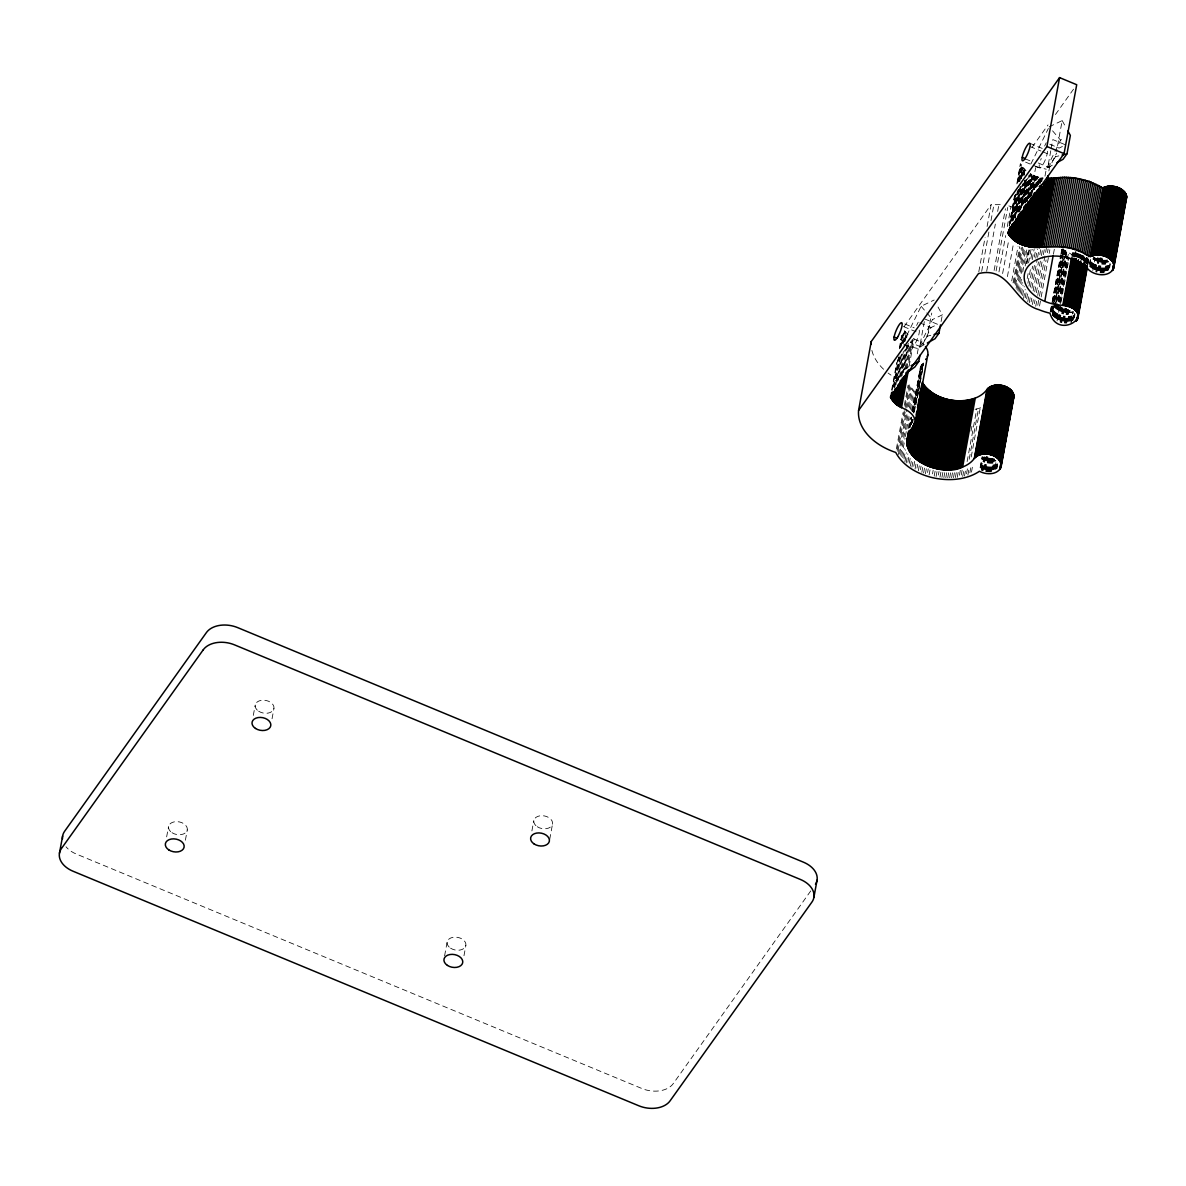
<?xml version="1.0" encoding="UTF-8"?>
<svg xmlns="http://www.w3.org/2000/svg" width="1186" height="1186" viewBox="0 0 1186 1186"><rect width="100%" height="100%" fill="white"/><g stroke="black" fill="none" stroke-linecap="round" stroke-linejoin="round"><path stroke-width="0.75" stroke-dasharray="5 3.75" d="M900.174 355.667L895.534 380.958L903.421 369.913L908.595 341.746M1032.487 195.082L1023.562 201.531L1031.449 190.486L1035.63 167.715M1049.15 126.843L1062.182 120.587L1056.518 151.452M166.648 836.856L168.545 826.523M185.387 840.207L187.284 829.874M253.315 715.395L255.212 705.062M272.054 718.746L273.951 708.413M444.602 955.812L447.137 942.025M463.978 955.708L465.876 945.375M531.906 830.912L533.804 820.564M549.696 839.421L552.543 823.914M891.679 389.838L896.675 362.634M899.329 348.121L901.671 335.43M892.02 390.535L897.669 359.699M899.67 348.817L902.338 334.304M893.058 387.585L898.706 356.764M900.367 347.691L903.376 331.368M893.799 386.458L899.121 357.446M901.123 346.564L904.117 330.242L908.624 335.327M894.244 387.14L899.566 358.113M904.562 330.924L902.235 343.614L899.121 342.205M894.718 387.807L900.708 355.163M903.035 342.457L905.037 331.576M895.904 384.827L901.568 354.006M903.554 343.125L905.555 332.243M897.12 381.848L902.116 354.644M904.77 340.145L906.104 332.881M898.039 380.662L903.361 351.649M905.363 340.767L906.682 333.518M899.314 377.667L904.31 350.463M906.638 337.758L907.305 334.141M900.293 376.451L905.289 349.247M900.975 377.044L906.638 346.208M902.012 375.799L907.675 344.978M903.421 372.73L908.402 345.541M904.844 369.647L909.499 344.266M905.956 368.357L910.952 341.153M906.771 368.861L912.108 339.848M912.938 340.323L907.942 367.527L903.421 369.913M909.143 366.178L914.124 338.974L913.264 338.514M896.394 448.812L903.05 412.55M904.384 405.286L908.046 385.346M897.105 450.131L904.755 408.429M905.096 406.605L909.084 384.842L917.193 394.745M897.876 451.436L909.87 386.147M898.395 454.535L906.727 409.2M907.053 407.391L910.715 387.437M917.282 353.828L918.231 348.61L932.522 319.553L942.336 314.839L937.429 305.944M899.655 454.001L906.979 414.092M908.313 406.842L911.634 388.711M924.25 344.652L919.639 347.187L924.339 321.569M900.634 455.246L907.957 415.352M909.291 408.103L912.627 389.957M901.686 456.477L905.022 438.346M905.348 436.537L906.341 431.096M906.682 429.273L909.01 416.582M910.344 409.333L913.665 391.187M902.798 457.692L904.473 448.619M908.12 428.665L910.122 417.783M911.456 410.534L914.791 392.403M909.173 427.716L911.144 417.175M912.167 411.394L920.41 367.2L923.494 361.819L914.11 413.039M909.469 427.82L911.204 417.65M912.464 411.498L920.766 366.296M903.984 458.863L905.644 449.805M909.573 427.642L911.634 417.161M912.568 411.334L921.166 365.421M909.973 427.761L911.649 417.709M921.611 364.562L912.968 411.438L921.774 364.265M910.7 424.647L911.797 418.673M911.233 423.802L911.975 419.651M913.235 412.921L922.293 363.435M911.352 424.558L912.39 418.984M913.694 411.868L922.678 362.901M919.639 347.187L927.511 336.142L931.751 313.074M911.471 424.766L912.553 418.836M913.813 412.076L922.871 362.605M904.874 461.843L906.549 452.77M913.872 412.876L923.286 362.101M912.612 422.972L913.339 419.103M915.948 404.841L917 399.148M917.282 397.592L918.335 391.899M918.601 390.327L923.597 363.124M917.46 397.681L918.453 392.24M918.779 390.416L919.832 384.62M920.114 383.167L923.494 364.665M906.178 462.97L907.839 453.897M907.853 462.243L908.861 456.803M909.262 463.311L910.255 457.87M910.388 466.157L911.708 458.908M911.886 467.151L913.22 459.901M913.769 466.306L914.777 460.865M941.106 321.525L942.336 314.839M915.043 469.033L916.037 463.593M917.015 468.099L917.667 464.482M918.349 470.753L919.358 465.312M920.41 469.745L921.077 466.113M921.818 472.31L922.827 466.869M923.612 473.021L924.606 467.58M925.421 473.688L926.414 468.248M927.585 472.488L928.253 468.87M929.112 474.874L930.12 469.434M932.507 473.896L933.16 470.264M934.183 476.135L935.176 470.694M936.095 476.52L937.103 471.079M938.363 475.052L939.03 471.42M939.979 477.143L940.972 471.702M978.791 271.802L985.106 237.333M987.108 226.452L991.111 204.689L1002.541 204.644M941.921 477.38L942.914 471.939M943.863 477.558L944.857 472.117M981.682 271.386L988.991 231.492M990.992 220.611L993.987 204.288M945.805 477.691L946.799 472.25M947.747 477.765L948.741 472.325M986.678 271.253L995.336 224.11M997.663 211.404L998.997 204.155M949.675 477.78L950.668 472.339M951.587 477.75L952.595 472.31M953.5 477.661L954.493 472.221M955.382 477.528L956.376 472.087M994.12 270.423L1005.432 208.751M957.25 477.335L958.244 471.895M996.092 270.942L1007.744 207.461M959.43 475.275L960.423 469.834M961.253 474.978L962.246 469.537M998.983 271.905L1005.639 235.629M1007.299 226.57L1010.961 206.616L1008.085 205.652M962.706 476.446L964.04 469.196M971.023 431.111L972.031 425.67M1009.167 225.592L1014.371 196.342M1016.817 183.889L1020.36 163.698L1025.994 170.695M1009.286 225.844L1014.949 195.008M1017.277 182.318L1020.597 164.172M1009.419 226.081L1015.068 195.245M1017.529 182.792L1020.731 164.424M1010.353 222.924L1015.335 195.734M1017.677 183.029L1020.998 164.898M1010.487 223.176L1015.809 194.148M1018.137 181.458L1021.146 165.136M964.47 476.046L965.804 468.796M967.124 461.547L976.775 408.948L981.845 407.45M1010.961 221.589L1015.957 194.385M1018.285 181.695L1021.279 165.373M1011.599 220.255L1016.269 194.86M1018.922 180.346L1021.591 165.847M1011.762 220.477L1016.417 195.097M1019.085 180.583L1021.754 166.084M1011.925 220.715L1017.247 191.702M1019.248 180.821L1021.902 166.307M1002.615 273.536L1008.604 240.891M1012.266 221.174L1017.914 190.353M1019.589 181.28L1022.08 166.544M1012.77 219.603L1018.092 190.575M1019.752 181.517L1022.421 167.004M1012.948 219.825L1018.27 190.813M1020.597 178.108L1022.599 167.241M966.531 473.792L967.524 468.351M969.184 459.279L978.509 408.503M1013.126 220.047L1018.789 189.226M1020.79 178.345L1022.792 167.463M1013.318 220.285L1018.982 189.449M1020.968 178.567L1022.969 167.686M1013.837 218.684L1019.174 189.671M1021.161 178.789L1023.162 167.908M1014.371 217.097L1019.367 189.893M1021.695 177.203L1023.355 168.13M1014.564 217.32L1020.227 186.484M1022.228 175.617L1023.562 168.353M1014.771 217.542L1020.434 186.706M1022.436 175.824L1023.755 168.575M967.88 475.097L969.214 467.847M971.215 456.966L980.199 407.999M1014.979 217.764L1020.642 186.928M1022.643 176.047L1023.963 168.797M1015.186 217.972L1020.85 187.151M1023.177 174.446L1024.185 169.005M1016.402 212.754L1021.072 187.358M1023.399 174.668L1024.393 169.227M1016.624 212.961L1021.62 185.757M1023.607 174.876L1024.615 169.435M1017.173 211.36L1021.843 185.98M1023.829 175.098L1024.837 169.657M1017.41 211.582L1022.065 186.187M1024.067 175.306L1025.06 169.865M969.866 472.74L970.86 467.299M1017.632 211.79L1022.628 184.586M1017.87 211.998L1023.192 182.97M1018.107 212.19L1023.429 183.178M1018.67 210.589L1023.666 183.385M1018.922 210.782L1023.918 183.578M1019.174 210.989L1024.823 180.153M971.467 472.147L972.802 464.897M1007.418 276.605L1013.407 243.96M1019.426 211.182L1025.075 180.361M1019.678 211.375L1025.327 180.554M1020.257 209.759L1025.593 180.746M1020.85 208.143L1026.187 179.116M1021.116 208.321L1026.439 179.308M1022.05 204.881L1026.705 179.501M1022.317 205.074L1026.987 179.679M1022.599 205.252L1027.595 178.048M1023.207 203.621L1027.877 178.048M1023.488 203.799L1028.143 178.404M1023.77 203.977L1029.092 174.965M1024.378 202.332L1029.374 175.128M1024.674 202.509L1029.67 175.306M1024.956 202.673L1029.952 175.469M1025.253 202.836L1030.293 173.66M1025.549 203.014L1030.575 173.823M1026.187 201.353L1030.871 173.986M1011.717 280.919L1018.033 246.466M1026.483 201.516L1031.168 174.149M1026.779 201.664L1031.479 174.312M1027.091 201.828L1031.776 174.461M1028.069 198.344L1032.087 174.624M1028.381 198.492L1032.398 174.772M1013.052 282.95L1019.708 246.673M1028.692 198.64L1032.695 174.92M1029.329 196.965L1033.021 175.068M1029.656 197.113L1033.332 175.217M980.11 467.61L982.112 456.743M1014.089 282.52L1020.42 248.067M1029.967 197.247L1033.643 175.35M980.348 467.758L982.349 456.877M1030.619 195.571L1033.97 175.484M980.822 468.01L982.823 457.129M1014.801 283.839L1021.457 247.563M1030.945 195.705L1034.281 175.617M981.311 468.233L983.313 457.351M1031.271 195.838L1034.607 175.75M1031.598 195.957L1034.933 175.884M981.474 470.264L984.143 455.765M1015.587 285.144L1022.569 247.059M1032.932 190.649L1035.259 176.017M981.978 470.471L984.647 455.958M1033.599 188.945L1035.586 176.136M1033.925 189.063L1035.927 176.254M982.497 470.664L985.166 456.15M1016.105 288.242L1023.429 248.348M1034.266 189.182L1036.253 176.373M983.031 470.842L985.685 456.328M1034.592 189.3L1036.594 176.492M1035.259 187.596L1036.92 176.595M983.891 469.196L986.218 456.506M1017.025 289.517L1024.348 249.609M1035.6 187.699L1037.261 176.714M1035.941 187.803L1037.602 176.818M984.424 469.345L986.752 456.654M1036.623 186.083L1037.943 176.922M984.973 469.478L987.301 456.788M1036.964 186.187L1038.284 177.025M1018.003 290.763L1025.668 249.06M985.522 469.612L987.849 456.906M1037.305 186.276L1038.625 177.114M1037.987 184.556L1038.966 177.203M985.729 471.524L988.398 457.025M1038.328 184.645L1039.307 177.307M1019.056 291.993L1021.383 279.303M1022.717 272.039L1027.046 248.467M1038.669 184.734L1039.662 177.396M986.278 471.613L988.946 457.114M1039.351 183L1040.003 177.47M986.841 471.702L989.495 457.188M1039.707 183.074L1040.359 177.559M1040.048 183.148L1040.7 177.633M987.389 471.761L990.058 457.262M1020.168 293.209L1022.169 282.327M1025.164 266.005L1028.158 249.683M1040.404 183.222L1041.056 177.707M1041.086 181.473L1041.397 177.781M987.953 471.806L990.606 457.307M1026.409 263.5L1029.063 248.986M1041.441 181.547L1042.109 177.915L1043.517 178.152M988.501 471.85L991.17 457.336M1041.797 181.606L1042.464 177.974M1021.354 294.38L1023.014 285.322M1027.002 263.559L1029.67 249.045M989.065 471.865L991.718 457.351M989.613 471.865L992.267 457.366M990.162 471.85L992.815 457.351M1022.584 295.536L1024.244 286.478M1028.573 262.892L1031.242 248.393M990.695 471.835L993.364 457.322M1044.985 176.151L1046.26 169.198L1054.206 153.053M991.244 471.791L993.572 459.086M992.104 469.923L994.105 459.041M1023.548 298.487L1025.208 289.414M1027.209 278.532L1028.544 271.283M1030.871 258.578L1032.532 249.52M1052.278 165.225L1047.668 167.76L1050.811 150.592M1051.122 148.902L1052.842 139.592L1065.695 144.914M992.623 469.849L994.624 458.967M993.142 469.76L994.817 460.687M993.66 469.656L995.321 460.583M1025.223 297.76L1026.231 292.319M1027.891 283.261L1030.886 266.939M1032.22 259.675L1034.207 248.808M1048.869 170.932L1049.477 167.656L1056.682 152.979M994.164 469.537L995.825 460.479M994.98 467.595L996.314 460.346M995.128 469.271L996.462 462.006M1026.631 298.828L1027.625 293.387M1028.959 286.137L1032.621 266.183M1034.281 257.125L1035.615 249.861M995.603 469.107L996.937 461.858M996.062 468.93L997.396 461.68M996.507 468.752L997.5 463.311M996.937 468.544L997.604 464.927M1027.758 301.674L1029.077 294.424M1030.412 287.175L1034.414 265.412M1035.734 258.148L1037.409 249.09M1047.668 167.76L1055.54 156.715L1056.192 153.216M1029.255 302.667L1030.249 297.226M1031.924 288.168L1037.246 259.141M1037.572 257.332L1039.247 248.274M1031.138 301.822L1031.805 298.19M1033.139 290.941L1038.462 261.928M1039.796 254.664L1040.789 249.223M1032.413 304.55L1033.406 299.109M1034.741 291.86L1041.056 257.406M1041.397 255.583L1042.731 248.334M1034.385 303.616L1035.037 299.999M1036.371 292.734L1043.028 256.472M1043.369 254.664L1044.362 249.223M1035.719 306.27L1037.394 297.212M1037.72 295.388L1046.378 248.245M1037.78 305.262L1039.099 298.012M1039.44 296.189L1046.096 259.927M1047.431 252.662L1048.098 249.045M1039.529 306.018L1040.863 298.768M1041.189 296.945L1048.839 255.242M1049.18 253.419L1049.847 249.801M1053.42 254.204L1054.428 248.763M1050.218 311.962L1051.893 302.504M1052.234 301.466L1060.595 255.168M1060.892 254.308L1061.87 248.482M1050.663 311.295L1051.938 303.66M1052.278 301.852L1060.981 255.079M1061.322 253.27L1061.93 249.253M1050.855 312.081L1052.412 302.623M1052.842 301.2L1061.07 255.464M1061.5 254.041L1062.404 248.215M1051.3 310.643L1052.634 303.394M1052.975 301.585L1060.625 259.867M1061.959 252.618L1062.626 248.986M1051.448 311.029L1052.115 307.411M1053.45 300.147L1060.773 260.253M1062.107 253.003L1062.76 249.371M1051.611 311.414L1053.287 302.341M1053.613 300.532L1061.93 255.198M1062.271 253.374L1062.938 249.757M1051.804 311.785L1053.465 302.726M1053.805 300.918L1062.122 255.568M1062.448 253.76L1063.457 248.319M1052.012 312.17L1053.672 303.097M1053.998 301.288L1062.33 255.954M1062.656 254.13L1063.664 248.689M1052.56 310.732L1053.894 303.468M1054.235 301.659L1062.552 256.324M1062.878 254.501L1063.886 249.06L1052.412 315.076M1052.486 312.911L1054.146 303.838M1054.473 302.03L1062.804 256.695M1063.13 254.871L1064.124 249.431M1052.694 315.446L1064.687 250.157M1053.005 315.787L1063.99 255.939M1064.316 254.13L1064.984 250.498L1072.959 255.212L1082.21 255.687L1081.543 259.319M1053.316 316.128L1055.659 303.438M1055.985 301.629L1064.302 256.295M1064.643 254.471L1065.31 250.854M1053.657 316.469L1055.985 303.779M1056.326 301.956L1064.643 256.621M1064.984 254.812L1065.651 251.18M1054.013 316.795L1056.341 304.105M1056.682 302.297L1066.006 251.506M1054.384 317.122L1066.377 251.832M1054.784 317.433L1066.763 252.144M1055.184 317.729L1066.496 256.072M1055.599 318.026L1058.268 303.512M1058.594 301.704L1066.911 256.369M1056.029 318.308L1058.698 303.809M1059.024 301.985L1067.356 256.65M1056.474 318.589L1059.142 304.076M1059.469 302.267L1068.467 253.3M1056.934 318.841L1068.26 257.184M1057.067 320.902L1068.719 257.436M1057.882 319.33L1069.209 257.673M1058.386 319.553L1060.714 306.863M1058.876 319.775L1061.218 307.07M1059.394 319.968L1061.722 307.278M1059.913 320.161L1062.241 307.471M1071.803 256.28L1072.47 252.662M1060.106 322.147L1062.775 307.634M1072.366 256.309L1073.033 252.692M1060.64 322.31L1063.308 307.797M1072.915 256.354L1073.582 252.737M1061.173 322.459L1063.842 307.945M1073.478 256.413L1074.145 252.796M1061.722 322.592L1064.391 308.078M1074.027 256.487L1074.694 252.87M1062.597 320.887L1064.924 308.197M1074.575 256.576L1075.583 251.136M1063.145 320.991L1065.488 308.301M1075.139 256.68L1076.132 251.239M1063.709 321.08L1066.036 308.39M1075.687 256.799L1076.339 253.167M1064.257 321.154L1066.585 308.464M1076.221 256.932L1076.888 253.3M1064.479 323.037L1067.148 308.523M1076.769 257.08L1077.422 253.448M1065.043 323.081L1067.697 308.568M1077.303 257.243L1077.955 253.611M1065.591 323.111L1068.26 308.597M1077.822 257.421L1078.489 253.789M1066.14 323.111L1068.808 308.612M1078.341 257.599L1079.008 253.982M1066.688 323.111L1069.031 310.421M1078.86 257.807L1079.512 254.175M1067.578 321.287L1069.564 310.406M1079.349 258.014L1080.016 254.382M1068.112 321.258L1070.113 310.376M1079.853 258.237L1080.505 254.619M1068.66 321.213L1070.321 312.14M1080.327 258.474L1080.995 254.857M1069.179 321.139L1070.854 312.081M1080.802 258.726L1081.469 255.109M1069.713 321.065L1071.373 312.007M1081.024 259.408L1081.691 255.776M1081.261 258.993L1081.928 255.361M1070.217 320.976L1071.892 311.903M1081.706 259.26L1082.373 255.642M1070.736 320.872L1072.396 311.799M1082.047 259.215L1082.714 255.583M1082.136 259.541L1082.803 255.924M1070.899 322.562L1072.885 311.681M1082.551 259.082L1083.203 255.464M1082.551 259.838L1083.218 256.22M1071.388 322.429L1073.374 311.547M1082.951 260.149L1083.619 256.517M1072.188 320.457L1073.523 313.208M1072.663 320.294L1073.997 313.045M1083.648 260.46L1084.315 256.828M1083.722 260.772L1084.389 257.154M1073.108 320.116L1074.442 312.867M1083.737 262.921L1085.071 255.657M1073.893 318.115L1074.887 312.674M1084.078 263.248L1085.205 256.458M1074.308 317.922L1074.976 314.29M1084.627 261.691L1085.294 258.074L1084.73 261.78M1084.716 263.292L1085.709 257.851M1085.101 263.07L1086.317 257.051M1086.495 257.392L1085.486 262.832L1086.584 257.421M1085.827 263.218L1086.85 257.14M1086.198 262.314L1087.058 258.148M1086.598 262.15L1087.206 258.415M1086.524 263.559L1087.784 257.095M1087.947 257.481L1086.613 264.73L1088.096 257.525M1087.013 264.463L1088.214 258.251M1087.399 264.463L1088.318 258.637M1087.681 264.582L1088.674 259.141M1087.814 264.567L1088.837 258.741M1089.4 263.944L1090.067 260.327M1089.741 264.285L1090.735 258.844M1089.756 266.435L1091.09 259.185M1090.127 266.761L1091.461 259.512M1090.512 267.072L1091.832 259.823M1090.912 267.384L1092.232 260.119M1091.313 267.68L1092.988 258.607M1091.743 267.962L1093.744 257.08M1092.187 268.244L1094.189 257.362M1092.647 268.51L1094.634 257.629M1092.78 270.571L1095.108 257.881M1093.581 269L1095.582 258.118M1094.07 269.222L1096.072 258.355M1094.574 269.444L1096.576 258.563M1095.078 269.652L1097.08 258.77M1095.597 269.845L1097.925 257.154M1095.79 271.831L1098.458 257.332M1096.324 271.994L1098.977 257.495M1096.857 272.157L1099.526 257.644M1097.732 270.482L1100.059 257.777M1098.28 270.601L1100.608 257.911M1098.829 270.704L1101.157 258.014M1099.378 270.808L1101.705 258.103M1099.941 270.882L1102.268 258.192M1100.163 272.75L1102.817 258.251M1100.712 272.81L1103.039 260.105M1101.275 272.839L1103.603 260.149M1101.824 272.854L1104.151 260.164M1102.372 272.869L1104.7 260.164M1102.921 272.854L1105.248 260.149M1103.469 272.824L1105.797 260.134M1104.003 272.78L1106.33 260.09M1104.863 270.912L1106.864 260.031M1105.396 270.838L1107.398 259.956M1105.915 270.749L1107.576 261.691M1106.419 270.645L1108.08 261.587M1106.923 270.541L1108.584 261.469M1107.413 270.408L1108.747 263.144M1107.902 270.26L1109.221 263.01M1108.361 270.097L1109.696 262.847M1109.162 268.11L1110.155 262.669M1109.607 267.932L1110.274 264.3M920.41 367.2L919.447 372.789L920.662 379.194M902.961 343.214L921.122 306.27L934.153 300.014M916.6 325.438L918.201 322.192M924.813 319.004L937.666 324.341L931.054 327.514L921.448 347.068L910.196 342.413M1030.99 163.801L1048.365 128.459M1044.629 146.026L1046.23 142.765M1054.991 151.437L1060.551 140.141L1063.827 138.569M904.073 326.669L991.111 204.689M1032.057 147.301L1048.009 124.96M1055.451 114.523L1073.523 89.187M810.75 890.908L673.233 1083.633A23.794 16.1 10.4 0 1 641.952 1088.54L76.2 853.994A23.794 16.1 10.4 0 1 66.016 846.804M895.534 380.958L898.514 378.808M1031.449 190.486L1034.518 188.796M1062.389 146.501L1059.083 148.087L1049.447 144.099M1055.54 156.715L1058.816 155.885M927.511 336.142L930.788 335.312M975.025 409.348L976.775 408.948M1035.556 166.663L1046.26 169.198M903.954 345.245L918.231 348.61M914.124 338.974L919.506 341.346A19.969 13.52 10.4 0 1 923.835 344.622M1029.7 143.239L1042.197 148.413M1030.026 146.515L1040.967 151.052M1042.524 151.704L1047.208 153.646M1038.224 162.986L1049.477 167.656M1025.267 158.85L1031.523 161.444M1025.593 162.141L1031.835 164.735M1033.406 165.373L1039.662 167.967M919.802 322.844L931.054 327.514M904.799 323.956L914.169 327.84M903.554 326.595L916.052 331.769M900.367 339.581L908.179 342.813M903.806 344.148L911.619 347.394M1010.961 206.616L1018.196 210.545M1052.575 130.831L1060.551 140.141M921.122 306.27L925.688 311.592M926.815 312.911L932.522 319.553M1062.182 120.587L1066.273 127.999M1047.371 151.23A9.518 2.12 -67.5 0 1 1042.138 165.877A9.518 2.12 -67.5 0 1 1040.078 161.756M1040.626 160.14A9.518 2.12 -67.5 0 1 1041.264 158.479M919.18 330.079A9.518 2.12 -67.5 0 1 917.015 339.833A9.518 2.12 -67.5 0 1 911.752 347.424A9.518 2.12 -67.5 0 1 912.597 339.552M898.573 379.505A55.549 37.596 10.4 0 1 888.062 373.027M883.6 369.261A55.549 37.596 10.4 0 1 871.666 349.44M171.985 832.676A9.518 6.449 10.4 0 0 187.225 830.111A9.518 6.449 10.4 0 0 174.52 821.794A9.518 6.449 10.4 0 0 171.985 832.676M537.243 826.716A9.518 6.449 10.4 0 0 552.483 824.166A9.518 6.449 10.4 0 0 539.778 815.849A9.518 6.449 10.4 0 0 537.243 826.716M450.576 948.177A9.518 6.449 10.4 0 0 465.816 945.613A9.518 6.449 10.4 0 0 453.111 937.296A9.518 6.449 10.4 0 0 450.576 948.177M258.652 711.215A9.518 6.449 10.4 0 0 273.892 708.665A9.518 6.449 10.4 0 0 261.187 700.348A9.518 6.449 10.4 0 0 258.652 711.215"/><path stroke-width="1.5" d="M1046.704 178.478L1064.391 177.277L1074.071 177.826L1089.282 181.384L1102.802 187.922L1108.777 186.143L1115.922 186.78L1120.933 188.87L1124.936 192.414L1126.611 196.194L1126.151 199.945M1001.177 466.409C1001.206 453.615 980.096 449.494 973.498 459.516A35.699 24.165 10.4 0 1 962.632 467.017C940.735 478.996 888.373 454.89 913.635 427.509A19.969 13.52 10.4 0 0 906.86 410.252L896.69 404.826L890.345 397.088L978.45 273.61C1009.746 265.812 1013.585 302.549 1038.862 309.65A49.975 33.831 10.4 0 0 1049.936 313.193C1058.861 342.532 1101.483 310.154 1060.981 305.158A35.699 24.165 10.4 0 1 1027.402 267.324A35.699 24.165 10.4 0 1 1087.295 268.258C1093.403 276.308 1111.623 278.161 1114.054 266.272C1113.847 260.609 1108.243 257.006 1103.276 255.687C1100.282 254.901 1097.094 254.738 1094.041 255.375C1088.422 258.8 1084.078 251.936 1078.445 250.958C1057.037 239.869 1022.569 258.207 1007.715 232.604L1064.064 153.631L1076.71 84.725L1059.572 77.609L871.221 341.568L858.575 410.489A55.549 37.596 10.4 0 0 895.726 452.444C902.383 465.001 915.518 472.754 928.786 476.683A34.023 23.038 10.4 0 0 931.84 477.513C944.634 480.523 958.421 480.523 970.815 475.779A49.975 33.831 10.4 0 0 979.458 471.242C986.189 475.067 998.434 475.141 1001.177 466.409L1013.822 397.488C1013.852 384.694 992.741 380.573 986.144 390.594A35.699 24.165 10.4 0 1 975.277 398.096C956.983 404.604 933.056 399.311 922.159 382.381M1022.139 157.56L1022.08 157.99A9.518 2.12 -67.5 0 0 1027.046 155.069A9.518 2.12 -67.5 0 0 1029.211 143.284A9.518 2.12 -67.5 0 0 1022.228 157.115L1025.267 158.85M59.463 853.223L62.621 835.997M890.686 397.784L891.679 392.344M891.057 398.466L892.05 393.026M891.457 399.148L892.791 391.899M891.916 399.83L893.236 392.581M892.391 400.497L894.051 391.424M892.91 401.15L895.237 388.459M893.458 401.802L895.786 389.097M894.036 402.425L896.705 387.926M894.659 403.047L897.98 384.916M895.297 403.655L898.958 383.701M895.979 404.248L900.307 380.676M896.69 404.826L901.345 379.431M897.417 405.375L902.413 378.171M898.187 405.923L903.51 376.911M898.973 406.442L904.636 375.606M899.789 406.946L906.104 372.493M900.619 407.435L907.275 371.159M901.479 407.895L908.476 369.81M813.878 897.417L817.05 880.19M907.423 372.36L914.866 366.993L918.794 361.463L919.936 355.266M906.801 441.37L908.491 431.556M906.816 442.467L908.802 431.437M906.89 443.401L908.817 431.778M906.993 444.246L909.321 430.399M907.053 444.602L909.336 431.645M907.231 445.565L909.81 430.592M907.394 446.188L910.062 431.674M907.483 446.529L910.477 430.207M907.675 447.152L910.67 430.829M907.779 447.493L911.115 429.362M908.016 448.115L911.678 428.161M908.135 448.456L911.797 428.502M908.535 449.405L912.864 425.833M908.832 450.028L913.161 426.441M908.995 450.354L913.991 423.15M909.336 450.962L914.317 423.758M919.654 394.745L920.306 391.113M909.499 451.303L914.495 424.099M916.155 415.026L916.822 411.394M917.49 407.776L919.15 398.704M919.817 395.071L921.818 384.19M909.87 451.896L922.515 382.989M910.062 452.222L927.808 354.747M910.463 452.83L923.108 383.908M910.67 453.156L923.316 384.234M911.1 453.734L923.746 384.827M911.322 454.06L923.968 385.139M911.797 454.638L924.443 385.717M912.034 454.95L924.68 386.043M912.523 455.513L925.169 386.606M912.775 455.824L925.436 386.918M913.309 456.388L925.955 387.481M913.576 456.699L926.222 387.778M914.139 457.233L926.785 388.326M914.421 457.544L927.067 388.623M914.999 458.063L927.645 389.156M915.295 458.359L927.941 389.453M927.333 342.962L935.028 338.736L938.956 333.222L940.498 324.86M915.903 458.878L928.564 389.972M916.229 459.175L928.875 390.253M916.867 459.679L929.513 390.757M917.193 459.946L929.839 391.039M917.845 460.435L930.506 391.528M918.186 460.717L930.832 391.795M918.883 461.191L931.529 392.269M919.224 461.443L931.885 392.536M919.936 461.903L932.596 392.996M920.306 462.155L932.952 393.248M921.033 462.599L933.693 393.693M921.418 462.851L934.064 393.93M922.174 463.266L934.82 394.36M922.56 463.504L935.205 394.597M923.331 463.904L935.976 394.997M923.731 464.141L936.377 395.22M924.517 464.512L937.162 395.605M924.917 464.734L937.577 395.827M925.732 465.105L938.393 396.183M926.147 465.297L938.793 396.391M926.978 465.653L939.623 396.732M927.408 465.846L940.053 396.925M928.253 466.172L940.898 397.251M928.668 466.35L941.328 397.443M929.527 466.647L942.188 397.74M929.972 466.824L942.618 397.918M930.847 467.106L943.493 398.185M931.277 467.269L943.923 398.348M932.166 467.521L944.812 398.615M932.611 467.669L945.257 398.763M933.501 467.907L946.146 399M933.96 468.04L946.606 399.133M934.865 468.248L947.51 399.341M935.309 468.381L947.955 399.474M936.228 468.574L948.874 399.652M936.673 468.678L949.334 399.771M937.592 468.841L950.238 399.934M938.052 468.944L950.698 400.038M938.971 469.093L951.632 400.171M939.445 469.182L952.091 400.26M940.365 469.285L953.01 400.379M940.824 469.374L953.47 400.453M941.758 469.448L954.404 400.542M942.218 469.523L954.863 400.601M943.137 469.582L955.783 400.675M943.611 469.641L956.257 400.72M944.352 469.715L957.176 400.764M944.99 469.715L957.636 400.809M945.45 469.73L958.095 400.824M945.909 469.73L958.555 400.809M947.288 469.745L959.934 400.824M948.667 469.715L961.312 400.809M950.016 469.656L962.676 400.749M951.365 469.567L964.025 400.646M952.699 469.419L965.345 400.512M954.018 469.256L966.664 400.334M955.323 469.033L967.969 400.127M956.598 468.796L969.244 399.875M957.858 468.514L970.504 399.593M959.089 468.188L971.734 399.267M960.304 467.833L972.95 398.911M961.475 467.447L974.121 398.526M962.632 467.017L975.277 398.096M1008.219 233.568L1008.886 229.951M1008.352 233.805L1009.019 230.188M1008.485 234.042L1009.494 228.616M1008.782 234.517L1010.116 227.267M1008.945 234.754L1010.264 227.504M1009.093 234.991L1010.428 227.742M1009.256 235.228L1010.591 227.979M1009.597 235.688L1011.095 226.393M1009.775 235.925L1011.777 225.043M1009.953 236.147L1011.954 225.266M1010.131 236.37L1012.473 223.68M1010.324 236.607L1012.651 223.902M1010.516 236.829L1012.844 224.124M1010.709 237.052L1013.037 224.347M1010.917 237.274L1013.57 222.76M1011.109 237.496L1013.778 222.983M1011.317 237.704L1013.986 223.205M1011.525 237.926L1014.519 221.604M1011.747 238.134L1014.742 221.826M1011.969 238.356L1014.964 222.034M1012.192 238.564L1015.512 220.433M1012.414 238.771L1016.076 218.832M1012.636 238.994L1016.298 219.039M1012.874 239.187L1016.535 219.247M1013.111 239.394L1016.773 219.454M1013.348 239.602L1017.351 217.839M1013.6 239.809L1017.588 218.046M1013.837 240.002L1018.507 214.607M1014.089 240.195L1018.759 214.814M974.314 458.448L986.96 389.542M1014.341 240.402L1019.011 215.007M974.566 458.122L987.478 388.904M1014.608 240.595L1019.604 213.391M975.114 457.514L987.76 388.608M1014.86 240.788L1019.856 213.584M975.411 457.218L988.057 388.311M1015.127 240.966L1020.123 213.762M975.737 456.936L988.383 388.03M976.078 456.669L988.724 387.763M1015.394 241.158L1020.716 212.146M1015.661 241.336L1020.998 212.324M976.419 456.417L989.08 387.496M1015.942 241.529L1021.265 212.502M976.804 456.165L989.45 387.244M1016.209 241.707L1021.546 212.694M977.19 455.928L989.836 387.007M1016.491 241.885L1022.154 211.049M977.59 455.706L990.236 386.784M1016.773 242.063L1022.436 211.227M978.005 455.498L990.651 386.577M1017.054 242.24L1022.717 211.404M1017.351 242.404L1023.34 209.759M978.435 455.291L991.081 386.384M1017.632 242.567L1024.289 206.305M978.88 455.113L991.526 386.191M1017.929 242.745L1024.585 206.468M979.339 454.935L991.985 386.013M1018.225 242.908L1024.882 206.631M1018.522 243.071L1025.519 204.985M979.814 454.772L992.46 385.865M1018.833 243.219L1025.816 205.134M980.288 454.623L992.934 385.717M1019.13 243.382L1026.112 205.297M1019.441 243.53L1026.424 205.445M980.778 454.505L993.423 385.583M1019.738 243.679L1027.061 203.784M981.282 454.386L993.927 385.465M1020.049 243.827L1027.372 203.933M981.786 454.282L994.446 385.376M1020.36 243.975L1028.025 202.272M982.304 454.194L994.965 385.287M1020.686 244.123L1028.336 202.406M1020.998 244.257L1028.647 202.554M1021.324 244.405L1029.3 200.879M982.838 454.119L995.484 385.213M1021.635 244.538L1029.626 201.012M983.372 454.06L996.018 385.154M1021.961 244.672L1030.278 199.337M983.906 454.03L996.551 385.109M1022.288 244.805L1030.604 199.456M1022.614 244.924L1031.271 197.78M984.454 454.001L997.1 385.079M1022.94 245.042L1031.598 197.899M985.003 453.986L997.648 385.079M1023.281 245.176L1031.924 198.018M1023.607 245.294L1032.591 196.327M985.551 453.986L998.197 385.079M1023.948 245.398L1032.932 196.431M986.1 454.001L998.745 385.094M1024.274 245.517L1033.258 196.55M1024.615 245.621L1034.266 193.036M986.663 454.045L999.309 385.124M1024.956 245.724L1034.607 193.14M1025.297 245.828L1034.948 193.244M987.212 454.09L999.857 385.183M1025.638 245.932L1035.289 193.348M987.775 454.149L1000.421 385.242M1025.979 246.036L1035.63 193.437M988.323 454.238L1000.969 385.317M1026.32 246.125L1036.312 191.717M1026.661 246.214L1036.653 191.806M988.872 454.327L1001.518 385.42M1027.017 246.303L1037.335 190.086M1027.358 246.391L1037.676 190.175M989.42 454.431L1002.081 385.524M1027.699 246.466L1038.017 190.249M989.969 454.564L1002.615 385.643M1028.054 246.555L1038.699 188.515M1028.41 246.629L1039.055 188.589M990.518 454.698L1003.163 385.776M858.575 410.489L1046.927 146.53L1059.572 77.609M1028.751 246.688L1039.41 188.663M1029.107 246.762L1039.751 188.737M991.051 454.846L1003.697 385.939M1029.463 246.836L1040.107 188.796M991.585 455.009L1004.231 386.102M1029.804 246.896L1040.463 188.856M992.104 455.187L1004.75 386.28M1030.16 246.955L1041.145 187.106M1030.515 247.014L1041.501 187.166M992.623 455.38L1005.268 386.473M1030.871 247.059L1041.857 187.21M1031.227 247.118L1042.212 187.269M993.127 455.587L1005.772 386.68M1031.583 247.162L1042.568 187.314M993.631 455.809L1006.277 386.888M1031.939 247.207L1042.909 187.358M1032.28 247.237L1043.606 185.579M994.12 456.032L1006.766 387.125M1032.635 247.281L1043.962 185.624M994.594 456.284L1007.24 387.362M1032.991 247.311L1044.644 183.845M995.069 456.536L1007.715 387.614M1033.347 247.34L1044.999 183.874M1033.703 247.37L1045.681 182.081M995.514 456.803L1008.159 387.881M1034.059 247.385L1046.037 182.11M995.958 457.07L1008.604 388.163M1034.414 247.414L1047.06 178.493M1034.77 247.429L1047.964 175.839M996.388 457.366L1009.034 388.445M1035.126 247.444L1047.772 178.523M996.803 457.648L1009.449 388.741M1035.467 247.459L1048.128 178.537M997.204 457.959L1009.849 389.052M1035.823 247.459L1048.468 178.552M997.574 458.27L1010.235 389.364M1036.179 247.459L1048.824 178.552M1036.534 247.459L1049.18 178.552M997.945 458.597L1010.591 389.69M1036.875 247.459L1049.521 178.552M998.301 458.938L1010.946 390.016M1037.231 247.459L1049.877 178.537M998.627 459.264L1011.273 390.357M1037.572 247.444L1050.233 178.537M998.938 459.619L1011.599 390.698M1037.928 247.429L1050.574 178.523M999.249 459.975L1011.895 391.054M1038.269 247.414L1050.915 178.508M999.516 460.331L1012.162 391.41M1038.625 247.4L1051.27 178.478M999.783 460.687L1012.429 391.78M1038.966 247.37L1051.611 178.463M1000.02 461.058L1012.666 392.151M1039.307 247.355L1051.952 178.434M1000.243 461.428L1012.888 392.522M1000.435 461.814L1013.081 392.892M1000.613 462.184L1013.274 393.278M1000.776 462.57L1013.422 393.663M999.709 469.537L1013.556 394.048M1040.537 247.281L1053.183 178.36M999.961 469.211L1013.674 394.434M1000.391 468.559L1013.852 395.205M1000.732 467.862L1013.926 395.976M1041.679 247.073L1054.324 178.167M1042.02 247.029L1054.665 178.108M1042.346 246.97L1054.991 178.048M1044.184 246.703L1056.83 177.796M1046.037 246.495L1058.683 177.589M1047.92 246.347L1060.566 177.426M1049.818 246.243L1062.463 177.322M1056.904 162.69L1063.056 159.309L1067 153.795L1070.365 135.426L1067.904 130.964M1051.73 246.184L1064.391 177.277M1053.657 246.199L1066.303 177.277M1044.777 301.363L1053.094 256.028M1055.599 246.243L1068.245 177.337M1057.541 246.362L1070.187 177.44M1059.483 246.525L1072.129 177.603M1061.426 246.732L1074.071 177.826M1063.368 246.999L1076.013 178.093M1065.31 247.325L1077.955 178.404M1067.237 247.696L1079.883 178.775M1069.149 248.111L1081.795 179.205M1071.047 248.586L1083.693 179.679M1072.93 249.104L1085.575 180.198M1062.819 305.247L1071.477 258.103M1063.382 305.276L1072.025 258.133M1063.931 305.321L1072.589 258.177M1064.494 305.38L1072.811 260.045M1074.798 249.683L1087.443 180.761M1065.043 305.454L1073.701 258.311M1065.591 305.543L1074.249 258.4M1066.14 305.647L1074.798 258.504M1076.636 250.29L1089.282 181.384M1066.688 305.766L1075.346 258.607M1067.237 305.899L1075.895 258.741M1067.771 306.047L1076.428 258.889M1068.304 306.21L1076.636 260.861M1078.445 250.958L1091.09 182.051M1068.838 306.373L1077.155 261.039M1069.357 306.566L1077.674 261.231M1069.861 306.774L1078.519 259.615M1080.224 251.669L1092.869 182.763M1070.365 306.981L1078.682 261.646M1070.854 307.204L1079.186 261.869M1071.343 307.441L1079.66 262.106M1071.818 307.693L1080.135 262.358M1081.973 252.425L1094.619 183.519M1072.263 307.96L1080.92 260.801M1072.722 308.227L1081.039 262.892M1073.152 308.508L1081.469 263.173M1083.693 253.226L1096.338 184.304M1073.567 308.805L1081.884 263.47M1073.967 309.101L1082.284 263.766M1074.353 309.413L1082.685 264.078M1074.724 309.739L1083.055 264.404M1075.079 310.065L1083.411 264.73M1085.368 254.071L1098.014 185.149M1075.42 310.406L1084.078 263.248M1075.746 310.747L1084.404 263.603M1076.043 311.103L1084.701 263.944M1076.339 311.458L1084.982 264.3M1076.606 311.814L1085.249 264.671M1087.013 254.946L1099.659 186.039M1076.844 312.185L1085.501 265.041M1077.066 312.555L1085.724 265.412M1077.273 312.941L1085.931 265.783M1077.466 313.312L1086.124 266.168M1076.162 321.302L1076.829 317.67M1077.629 313.697L1086.287 266.539M1077.777 314.082L1086.435 266.924M1076.695 320.68L1086.88 265.501M1088.615 255.865L1101.26 186.958M1077.155 320.027L1086.984 265.886M1077.348 319.686L1087.132 266.657M1077.822 318.634L1087.429 266.761M1090.156 256.828L1102.995 187.788M1090.764 256.487L1103.41 187.566M1091.194 256.28L1103.855 187.373M1091.639 256.102L1104.299 187.18M1092.098 255.924L1104.744 187.017M1092.573 255.776L1105.219 186.854M1093.047 255.627L1105.708 186.706M1093.551 255.494L1106.197 186.587M1094.041 255.375L1106.701 186.469M1094.559 255.272L1107.205 186.365M1095.078 255.183L1107.724 186.276M1095.597 255.123L1108.243 186.202M1096.131 255.064L1108.777 186.143M1096.665 255.02L1109.325 186.098M1097.213 254.99L1109.859 186.083M1097.762 254.975L1110.407 186.069M1098.31 254.99L1110.956 186.069M1098.873 255.005L1111.519 186.083M1099.422 255.034L1112.068 186.128M1099.971 255.079L1112.631 186.172M1100.534 255.153L1113.18 186.232M1101.082 255.227L1113.728 186.321M1101.646 255.316L1114.291 186.41M1102.194 255.435L1114.84 186.513M1102.743 255.553L1115.389 186.647M1103.276 255.687L1115.922 186.78M1103.81 255.835L1116.456 186.928M1104.344 256.013L1116.99 187.091M1104.863 256.191L1117.523 187.269M1105.382 256.384L1118.027 187.462M1105.901 256.576L1118.546 187.67M1106.39 256.799L1119.035 187.892M1106.879 257.036L1119.525 188.114M1107.353 257.273L1120.014 188.352M1107.828 257.525L1120.473 188.618M1108.287 257.792L1120.933 188.87M1108.717 258.074L1121.363 189.152M1109.147 258.355L1121.793 189.434M1109.562 258.652L1122.208 189.73M1109.963 258.948L1122.608 190.042M1110.348 259.274L1122.994 190.353M1110.704 259.601L1123.364 190.679M1111.06 259.927L1123.705 191.005M1111.401 260.268L1124.046 191.346M1111.712 260.609L1124.358 191.702M1112.008 260.964L1124.654 192.043M1112.29 261.32L1124.936 192.414M1112.542 261.691L1125.188 192.769M1112.779 262.062L1125.425 193.14M1113.002 262.432L1125.647 193.511M1113.209 262.803L1125.855 193.896M1113.387 263.188L1126.033 194.267M1112.468 270.527L1113.476 265.086M1113.684 263.959L1126.196 194.652M1112.72 270.215L1113.713 264.774M1113.802 264.345L1126.448 195.423M1112.942 269.889L1126.537 195.809M1113.343 269.207L1126.656 196.579M1113.639 268.496L1126.7 197.35M1013.822 397.488L1012.355 400.631M925.643 359.566L926.281 358.602M1125.588 200.968L1124.862 201.931M1035.452 192.933L1042.894 187.566L1046.838 182.051L1039.144 186.261M911.115 365.688L918.794 361.463M1062.093 155.04L1067 153.795M934.064 334.467L938.956 333.222M1046.927 146.53L1064.064 153.631M894.111 336.987L897.239 338.277M871.117 344.444A55.549 37.596 10.4 0 1 871.117 343.614M871.191 341.983A55.549 37.596 10.4 0 1 871.221 341.568M925.48 346.52A19.969 13.52 10.4 0 1 927.274 356.734M815.464 884.252A23.794 16.1 10.4 0 0 803.471 862.192L237.704 627.631A23.794 16.1 10.4 0 0 206.423 632.553L64.607 831.297A23.794 16.1 10.4 0 0 62.502 838.902M203.266 649.78L61.45 848.524A23.794 16.1 10.4 0 0 73.028 871.221L638.794 1105.767A23.794 16.1 10.4 0 0 670.075 1100.86L811.891 902.116A23.794 16.1 10.4 0 0 800.313 879.419L234.546 644.873A23.794 16.1 10.4 0 0 203.266 649.78M897.728 336.913A9.518 2.12 -67.5 0 0 901.79 322.725A9.518 2.12 -67.5 0 0 894.644 334.763A9.518 2.12 -67.5 0 0 897.728 336.913M534.085 843.943A9.518 6.449 10.4 0 0 549.326 841.393A9.518 6.449 10.4 0 0 536.621 833.076A9.518 6.449 10.4 0 0 534.085 843.943M255.479 728.441A9.518 6.449 10.4 0 0 270.734 725.891A9.518 6.449 10.4 0 0 258.029 717.574A9.518 6.449 10.4 0 0 255.479 728.441M168.812 849.902A9.518 6.449 10.4 0 0 184.067 847.353A9.518 6.449 10.4 0 0 171.362 839.021A9.518 6.449 10.4 0 0 168.812 849.902M447.418 965.404A9.518 6.449 10.4 0 0 462.659 962.854A9.518 6.449 10.4 0 0 449.954 954.522A9.518 6.449 10.4 0 0 447.418 965.404"/></g></svg>
